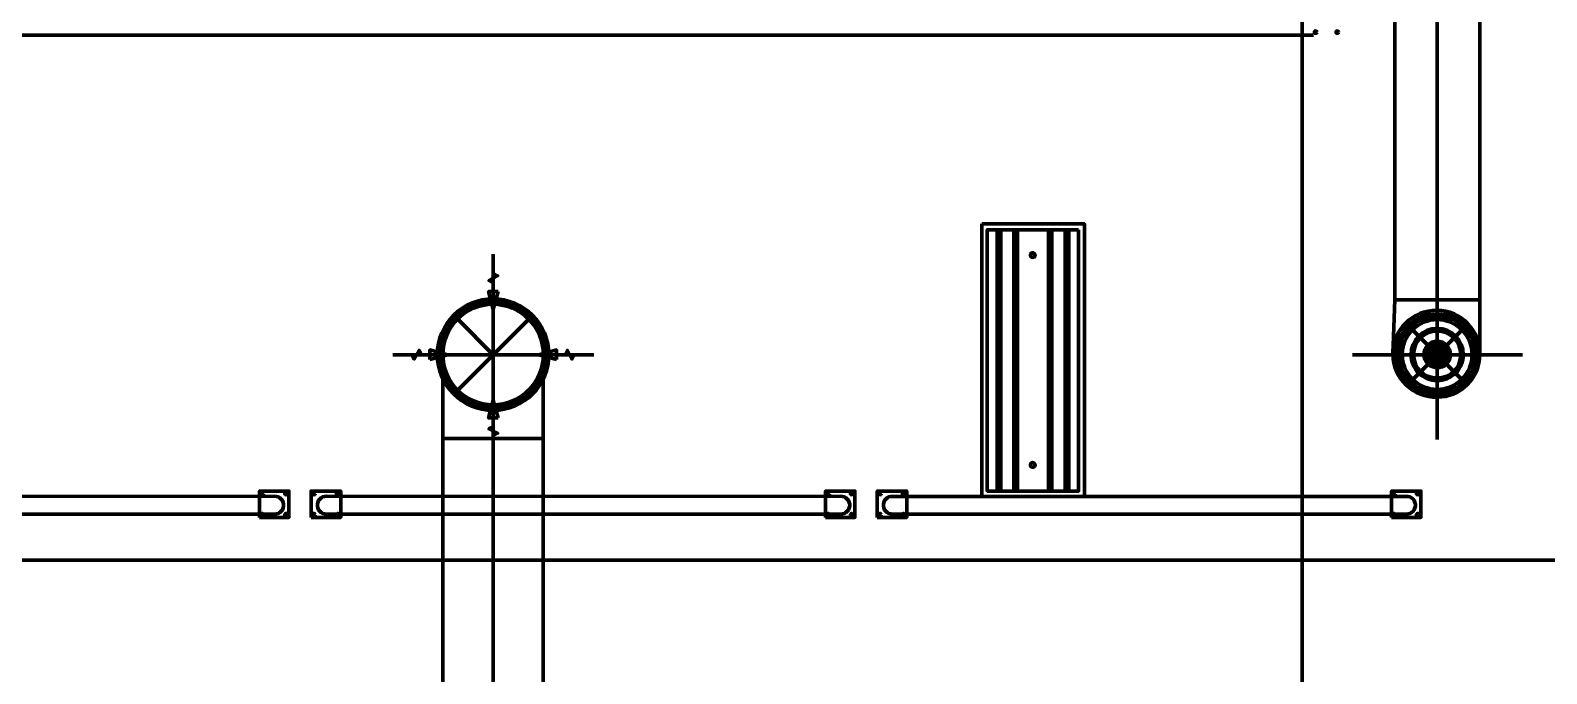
# Model space of a CAD drawing. Extents: x 0 to 1153, y 0 to 816.
# Drawn here: x 595.71 to 639.6, y 481.31 to 499.94 of the extents above; entities that cross this region are included whole.
import ezdxf

# ---------------------------------------------------------------- set-up
doc = ezdxf.new("R2010")
doc.units = 0
doc.header["$MEASUREMENT"] = 0
for name, color, linetype in [('Arch', 7, 'Continuous'), ('EQUIPMENTS', 7, 'Continuous'), ('Hatch', 7, 'Continuous'), ('HVAC', 7, 'Continuous')]:
    doc.layers.add(name, color=color, linetype=linetype)

msp = doc.modelspace()

# ---------------------------------------------------------------- linework, layer by layer
at = {"layer": 'Arch', "color": 11, "linetype": 'Continuous', "lineweight": 211}
msp.add_line((632.523, 361.77), (632.523, 717.391), dxfattribs=at)
for points in [[(110.871, 493.194), (117.03, 493.194), (123.19, 484.6), (917.988, 484.6)], [(609.113, 492.379), (609.113, 492.633), (608.986, 492.696), (609.24, 492.834), (609.113, 492.898), (609.113, 493.152)], [(607.282, 490.548), (607.028, 490.548), (606.965, 490.675), (606.827, 490.421), (606.764, 490.548), (606.51, 490.548)], [(610.944, 490.548), (611.198, 490.548), (611.262, 490.675), (611.389, 490.421), (611.452, 490.548), (611.717, 490.548)], [(609.113, 488.717), (609.113, 488.463), (608.986, 488.4), (609.24, 488.273), (609.113, 488.209), (609.113, 487.945)], [(587.904, 486.452), (602.837, 486.448), (602.89, 486.432), (602.938, 486.406), (602.979, 486.37), (603.013, 486.325), (603.036, 486.274), (603.047, 486.22), (603.047, 486.166), (603.036, 486.112), (603.013, 486.061), (602.979, 486.016), (602.938, 485.98), (602.89, 485.954), (602.837, 485.938), (602.805, 485.934), (587.907, 485.934)]]:
    msp.add_lwpolyline(points, dxfattribs=at)
for points in [[(609.251, 492.379), (609.113, 491.86), (608.976, 492.379)], [(607.282, 490.411), (607.801, 490.548), (607.282, 490.686)], [(610.944, 490.411), (610.425, 490.548), (610.944, 490.686)], [(609.251, 488.717), (609.113, 489.236), (608.976, 488.717)], [(602.35, 485.838), (602.35, 486.6), (603.197, 486.6), (603.197, 485.838)], [(602.781, 486.452), (602.837, 486.448)], [(603.843, 485.838), (603.843, 486.6), (604.7, 486.6), (604.7, 485.838)], [(604.29, 485.934), (604.234, 485.938), (604.182, 485.954), (604.134, 485.98), (604.092, 486.016), (604.059, 486.061), (604.036, 486.112), (604.024, 486.166), (604.024, 486.22), (604.036, 486.274), (604.059, 486.325), (604.092, 486.37), (604.134, 486.406), (604.182, 486.432), (604.234, 486.448), (604.287, 486.452), (619.22, 486.448), (619.273, 486.432), (619.321, 486.406), (619.362, 486.37), (619.396, 486.325), (619.419, 486.274), (619.43, 486.22), (619.43, 486.166), (619.419, 486.112), (619.396, 486.061), (619.362, 486.016), (619.321, 485.98), (619.273, 485.954), (619.178, 485.934)], [(618.733, 485.838), (618.733, 486.6), (619.58, 486.6), (619.58, 485.838)], [(619.164, 486.452), (619.22, 486.448)], [(620.226, 485.838), (620.226, 486.6), (621.083, 486.6), (621.083, 485.838)], [(620.673, 485.934), (620.617, 485.938), (620.565, 485.954), (620.517, 485.98), (620.475, 486.016), (620.442, 486.061), (620.419, 486.112), (620.407, 486.166), (620.407, 486.22), (620.419, 486.274), (620.442, 486.325), (620.475, 486.37), (620.517, 486.406), (620.565, 486.432), (620.617, 486.448), (635.593, 486.448), (635.645, 486.432), (635.693, 486.406), (635.735, 486.37), (635.768, 486.325), (635.791, 486.274), (635.803, 486.22), (635.803, 486.166), (635.791, 486.112), (635.768, 486.061), (635.735, 486.016), (635.693, 485.98), (635.645, 485.954), (635.593, 485.938), (635.561, 485.934)], [(635.116, 485.838), (635.116, 486.6), (635.963, 486.6), (635.963, 485.838)], [(635.537, 486.452), (635.593, 486.448)]]:
    msp.add_lwpolyline(points, close=True, dxfattribs=at)
for centre, radius in [((602.43, 486.532), 0.037), ((603.118, 486.532), 0.037), ((603.922, 486.532), 0.037), ((604.61, 486.532), 0.037), ((618.813, 486.532), 0.037), ((619.49, 486.532), 0.037), ((620.305, 486.532), 0.037), ((620.993, 486.532), 0.037), ((635.185, 486.532), 0.037), ((635.873, 486.532), 0.037), ((602.43, 485.918), 0.037), ((603.118, 485.918), 0.037), ((603.922, 485.918), 0.0371), ((604.61, 485.918), 0.037), ((618.813, 485.918), 0.037), ((619.49, 485.918), 0.0371), ((620.305, 485.918), 0.037), ((620.993, 485.918), 0.037), ((635.185, 485.918), 0.0371), ((635.873, 485.918), 0.037)]:
    msp.add_circle(centre, radius, dxfattribs=at)
at = {"layer": 'EQUIPMENTS', "color": 251, "linetype": 'Continuous', "lineweight": 211}
msp.add_line((632.852, 499.798), (113.961, 499.798), dxfattribs=at)
for centre in [(632.92, 499.888), (633.545, 499.888)]:
    msp.add_circle(centre, 0.037, dxfattribs=at)
at = {"layer": 'Hatch', "color": 5, "linetype": 'Continuous', "lineweight": 211}
for p, q in [((623.697, 494.168), (623.697, 486.6)), ((623.803, 494.168), (623.803, 486.6)), ((624.184, 494.168), (624.184, 486.6)), ((624.29, 494.168), (624.29, 486.6)), ((625.189, 494.168), (625.189, 486.6)), ((625.284, 494.168), (625.284, 486.6)), ((625.665, 494.168), (625.665, 486.6)), ((625.771, 494.168), (625.771, 486.6))]:
    msp.add_line(p, q, dxfattribs=at)
for points in [[(623.252, 494.337), (623.252, 486.442), (626.226, 486.442), (626.226, 494.337)], [(626.057, 494.168), (623.411, 494.168), (623.411, 486.6), (626.057, 486.6)], [(624.729, 493.501), (624.796, 493.449), (624.792, 493.405), (624.76, 493.371), (624.718, 493.364), (624.68, 493.383), (624.661, 493.421), (624.668, 493.464), (624.702, 493.495), (624.745, 493.499), (624.784, 493.473), (624.798, 493.432), (624.784, 493.391), (624.745, 493.365), (624.702, 493.369), (624.668, 493.4), (624.661, 493.443), (624.68, 493.481), (624.729, 493.501)], [(624.729, 487.426), (624.796, 487.374), (624.792, 487.33), (624.76, 487.296), (624.718, 487.289), (624.68, 487.309), (624.661, 487.346), (624.668, 487.389), (624.702, 487.421), (624.745, 487.424), (624.784, 487.398), (624.798, 487.357), (624.784, 487.317), (624.745, 487.29), (624.702, 487.294), (624.668, 487.326), (624.661, 487.368), (624.68, 487.406), (624.729, 487.426)]]:
    msp.add_lwpolyline(points, close=True, dxfattribs=at)
at = {"layer": 'HVAC', "color": 6, "linetype": 'Continuous', "lineweight": 211}
for p, q in [((609.113, 487.638), (609.113, 493.459)), ((636.439, 488.093), (636.439, 493.003)), ((610.14, 491.575), (608.087, 489.521)), ((635.571, 491.416), (637.307, 489.68)), ((637.307, 491.416), (635.571, 489.68)), ((606.203, 490.548), (612.024, 490.548)), ((633.984, 490.548), (638.905, 490.548))]:
    msp.add_line(p, q, dxfattribs=at)
for points in [[(636.439, 515.874), (637.667, 515.874), (635.212, 515.874), (636.439, 515.874), (637.667, 515.874), (635.212, 515.874), (636.439, 515.874), (637.667, 515.874), (635.212, 515.874), (636.439, 515.874), (637.667, 515.874), (637.667, 516.488), (637.667, 517.102), (637.667, 516.488), (637.667, 515.874), (635.212, 515.874), (636.439, 515.874), (636.439, 492.136)], [(636.323, 490.553), (636.335, 490.604), (636.368, 490.643), (636.416, 490.663), (636.469, 490.659), (636.513, 490.632), (636.539, 490.589), (636.544, 490.535), (636.524, 490.488), (636.477, 490.451), (636.425, 490.443), (636.368, 490.464), (636.335, 490.502), (636.323, 490.544), (636.329, 490.518), (636.368, 490.464), (636.425, 490.443), (636.477, 490.451), (636.533, 490.502), (636.545, 490.553), (636.533, 490.502), (636.5, 490.464), (636.452, 490.444), (636.399, 490.448), (636.355, 490.475), (636.329, 490.518), (636.324, 490.571), (636.344, 490.619), (636.391, 490.656), (636.443, 490.664), (636.5, 490.643), (636.533, 490.604), (636.545, 490.563), (636.539, 490.589), (636.5, 490.643), (636.443, 490.664), (636.391, 490.656), (636.335, 490.604), (636.323, 490.553), (636.335, 490.604), (636.368, 490.643), (636.416, 490.663), (636.469, 490.659), (636.513, 490.632), (636.539, 490.589), (636.544, 490.535), (636.524, 490.488), (636.485, 490.455), (636.434, 490.442), (636.383, 490.455), (636.344, 490.488), (636.324, 490.535), (636.329, 490.589), (636.355, 490.632), (636.399, 490.659), (636.452, 490.663), (636.5, 490.643), (636.533, 490.604), (636.545, 490.553), (636.533, 490.502), (636.5, 490.464), (636.452, 490.444), (636.399, 490.448), (636.355, 490.475), (636.323, 490.553)]]:
    msp.add_lwpolyline(points, close=True, dxfattribs=at)
for points in [[(635.148, 490.553, -0.414219), (636.434, 491.839, -0.414214), (637.667, 490.553, 0.414218), (636.434, 491.839, 0.41423), (635.148, 490.553, 0.414218), (636.434, 489.32, 0.414214), (637.667, 490.553, 0.414215), (636.434, 491.839, 0.41422), (635.148, 490.553, 0.414219), (636.434, 489.32, 0.414219), (637.667, 490.553, -0.414204), (636.434, 489.32, -0.414225), (635.148, 490.553, 0.414216), (636.434, 489.32, 0.414225), (637.667, 490.553, 0.414212), (636.434, 491.839, 0.414205), (635.148, 490.553), (635.212, 492.136), (635.212, 515.874)], [(637.667, 515.874), (637.667, 492.136), (637.667, 490.553, 0.414212), (636.434, 491.839, 0.414205), (635.148, 490.553, 0.414218), (636.434, 489.32, 0.414225), (637.667, 490.553), (637.667, 492.136), (637.667, 490.553, 0.414212), (636.434, 491.839, 0.414205), (635.148, 490.553), (635.212, 492.136), (635.148, 490.553, 0.414218), (636.434, 489.32, 0.414225), (637.667, 490.553, 0.414212), (636.434, 491.839, 0.414205), (635.148, 490.553, 0.414218), (636.434, 489.32, 0.414225), (637.667, 490.553)], [(610.563, 480.907), (610.563, 488.125), (607.653, 488.125), (610.563, 488.125), (607.653, 488.125), (610.563, 488.125), (607.653, 488.125), (610.563, 488.125), (607.653, 488.125), (610.563, 488.125), (610.563, 490.553, -0.414215), (609.108, 489.098, -0.414226), (607.653, 490.553, -0.414205), (609.108, 492.009, -0.414194), (610.563, 490.553, -0.414215), (609.108, 489.098, -0.414226), (607.653, 490.548), (607.653, 488.125), (607.653, 490.553, -0.414205), (609.108, 492.009, -0.414194), (610.563, 490.548), (610.563, 488.125), (610.563, 490.553, -0.414215), (609.108, 489.098, -0.414226), (607.653, 490.553, -0.414205), (609.108, 492.009, -0.414194), (610.563, 490.553, -0.414215), (609.108, 489.098, -0.414226), (607.631, 490.553, 0.414208), (609.108, 489.077, 0.41422), (610.584, 490.553, 0.414221), (609.108, 492.03, 0.41421), (607.631, 490.553, 0.414208), (609.108, 489.077, 0.41422), (610.584, 490.553, 0.414221), (609.108, 492.03, 0.41421), (607.653, 490.548), (607.653, 488.125), (607.653, 480.907)], [(610.563, 490.553, 0.414194), (609.108, 492.009, 0.414205), (607.653, 490.553)], [(636.434, 489.373, 0.414216), (637.614, 490.553, 0.414197), (636.434, 491.733, 0.41421), (635.254, 490.553, -0.414197), (636.434, 491.733, -0.414204), (637.54, 490.553, 0.414215), (636.434, 491.659, 0.414207), (635.254, 490.553, -0.414221), (636.434, 491.733, -0.414208), (637.54, 490.553, 0.414215), (636.434, 491.659, 0.414207), (635.328, 490.553, -0.414207), (636.434, 491.659, -0.414215), (637.54, 490.553, -0.414221), (636.434, 489.447, -0.414214), (635.328, 490.553, -0.414207), (636.434, 491.659, -0.414215), (637.54, 490.553, 0.414215), (636.434, 491.659, 0.414207), (635.254, 490.553, -0.414186), (636.434, 491.733, -0.414193), (637.54, 490.553, -0.414221), (636.434, 489.447, -0.414214), (635.254, 490.553, 0.414234), (636.434, 489.373, 0.41422), (637.614, 490.553, -0.414217), (636.434, 489.373, 0.414223), (637.614, 490.553, -0.414216), (636.434, 489.373, -0.414222), (635.254, 490.553, 0.414222), (636.434, 489.373, -0.414216), (635.254, 490.553, 0.414209), (636.434, 489.447, 0.414221), (637.614, 490.553, -0.41422), (636.434, 489.447, -0.414214), (635.254, 490.553, 0.414234), (636.434, 489.447, 0.414221), (637.54, 490.553, -0.414221), (636.434, 489.447, -0.414214), (635.328, 490.553, 0.414214), (636.434, 489.447, 0.414221), (637.614, 490.553, -0.41422), (636.434, 489.447, -0.414214), (635.254, 490.553, 0.414213), (636.434, 489.373, -0.414214), (635.328, 490.553, -0.414221), (636.434, 491.733, -0.414217), (637.614, 490.553, 0.414197), (636.434, 491.733, 0.414203), (635.254, 490.553, -0.414203), (636.434, 491.733)], [(636.434, 489.447, 0.414221), (637.561, 490.553, 0.414215), (636.434, 491.68, 0.414207), (635.328, 490.553, -0.414207), (636.434, 491.68, -0.414215), (637.54, 490.553, 0.414208), (636.434, 491.68)]]:
    msp.add_lwpolyline(points, format="xyb", dxfattribs=at)
for points in [[(609.108, 492.167, 0.41421), (607.494, 490.553, 0.414218), (609.108, 488.939, 0.414219), (610.722, 490.553, 0.414211), (609.108, 492.167, 0.41421), (607.494, 490.553, 0.414218), (609.108, 488.939, 0.414219), (610.722, 490.553, 0.414211)], [(609.108, 492.083, 0.414207), (607.579, 490.553, 0.414206), (609.108, 489.024, 0.414206), (610.637, 490.553, 0.414207)], [(636.434, 491.564, 0.414221), (635.423, 490.553, -0.414221), (636.434, 491.564, -0.414214), (637.445, 490.553, 0.414214)], [(636.434, 491.31, 0.414192), (635.677, 490.553, -0.414192), (636.434, 491.31, -0.414204), (637.191, 490.553, 0.414204)], [(636.434, 489.86, 0.414227), (637.127, 490.553, 0.414194), (636.434, 491.246, 0.414204), (635.741, 490.553, 0.414237), (636.434, 489.839, 0.414215), (637.149, 490.553, 0.414183), (636.434, 491.268, 0.414193), (635.72, 490.553, -0.414193), (636.434, 491.268, -0.414183), (637.138, 490.553, 0.414221), (636.434, 491.257, 0.414232), (635.751, 490.553, 0.414209), (636.434, 489.871, 0.414209), (637.117, 490.553, -0.414209), (636.434, 489.871, -0.414209), (635.72, 490.553, 0.414224), (636.434, 489.797, 0.414233), (637.19, 490.553, -0.414233), (636.434, 489.797, -0.414222), (635.677, 490.553, 0.414222), (636.434, 489.839, 0.414215), (637.138, 490.553, -0.414221), (636.434, 489.839, -0.414224), (635.73, 490.553, 0.414232)], [(636.434, 491.236, 0.414212), (635.752, 490.553, -0.414212), (636.434, 491.236, -0.414211), (637.117, 490.553, 0.414211)], [(636.434, 490.178), (636.373, 490.183), (636.315, 490.197), (636.261, 490.22), (636.19, 490.268), (636.131, 490.331), (636.088, 490.407), (636.069, 490.463), (636.06, 490.523), (636.06, 490.523), (636.069, 490.463), (636.088, 490.407), (636.131, 490.331), (636.19, 490.268), (636.261, 490.22), (636.315, 490.197), (636.373, 490.183), (636.434, 490.178), (636.373, 490.183), (636.315, 490.197), (636.261, 490.22), (636.19, 490.268), (636.131, 490.331), (636.088, 490.407), (636.069, 490.463), (636.06, 490.523), (636.06, 490.523), (636.069, 490.463), (636.088, 490.407), (636.131, 490.331), (636.19, 490.268), (636.261, 490.22), (636.315, 490.197), (636.373, 490.183), (636.434, 490.178, 0.414219), (636.81, 490.553, 0.414223), (636.434, 490.928, 0.414224), (636.06, 490.553, -0.414224), (636.434, 490.93, -0.414223), (636.81, 490.553, -0.414219), (636.434, 490.167, 0.41425), (636.82, 490.553, 0.414192), (636.434, 490.938, 0.41421), (636.048, 490.553, 0.414267)], [(636.725, 490.553), (636.717, 490.483), (636.693, 490.42), (636.655, 490.364), (636.587, 490.306), (636.526, 490.277), (636.458, 490.263), (636.387, 490.266), (636.321, 490.285), (636.262, 490.318), (636.199, 490.381), (636.166, 490.44), (636.147, 490.506), (636.144, 490.577), (636.158, 490.645), (636.187, 490.707), (636.228, 490.759), (636.281, 490.801), (636.342, 490.83), (636.41, 490.843), (636.41, 490.843), (636.342, 490.83), (636.281, 490.801), (636.213, 490.743), (636.175, 490.687), (636.151, 490.623), (636.143, 490.553), (636.151, 490.623), (636.175, 490.687), (636.213, 490.743), (636.281, 490.801), (636.342, 490.83), (636.41, 490.843), (636.41, 490.843), (636.342, 490.83), (636.281, 490.801), (636.213, 490.743), (636.175, 490.687), (636.151, 490.623), (636.143, 490.553), (636.158, 490.645), (636.187, 490.707), (636.228, 490.759), (636.281, 490.801), (636.342, 490.83), (636.41, 490.843), (636.41, 490.843), (636.342, 490.83), (636.281, 490.801), (636.228, 490.759), (636.187, 490.707), (636.158, 490.645), (636.133, 490.578), (636.148, 490.649), (636.178, 490.712), (636.221, 490.767), (636.275, 490.81), (636.339, 490.84), (636.409, 490.854), (636.409, 490.854), (636.339, 490.84), (636.275, 490.81), (636.221, 490.767), (636.178, 490.712), (636.148, 490.649), (636.133, 490.578), (636.147, 490.506), (636.166, 490.44), (636.199, 490.381), (636.262, 490.318), (636.321, 490.285), (636.387, 490.266), (636.458, 490.263), (636.526, 490.277), (636.587, 490.306), (636.655, 490.364), (636.693, 490.42), (636.717, 490.483), (636.746, 490.553), (636.742, 490.503), (636.722, 490.432), (636.686, 490.369), (636.637, 490.316), (636.578, 490.276), (636.509, 490.25), (636.434, 490.241), (636.509, 490.25), (636.578, 490.276), (636.637, 490.316), (636.686, 490.369), (636.722, 490.432), (636.742, 490.503), (636.725, 490.553), (636.717, 490.483), (636.693, 490.42), (636.655, 490.364), (636.587, 490.306), (636.526, 490.277), (636.458, 490.263), (636.387, 490.266), (636.321, 490.285), (636.262, 490.318), (636.199, 490.381), (636.166, 490.44), (636.147, 490.506), (636.144, 490.53), (636.166, 490.44), (636.199, 490.381), (636.262, 490.318), (636.321, 490.285), (636.387, 490.266), (636.458, 490.263), (636.526, 490.277), (636.587, 490.306), (636.655, 490.364), (636.693, 490.42), (636.717, 490.483), (636.725, 490.553), (636.717, 490.483), (636.693, 490.42), (636.655, 490.364), (636.587, 490.306), (636.526, 490.277), (636.458, 490.263), (636.387, 490.266), (636.321, 490.285), (636.262, 490.318), (636.199, 490.381), (636.166, 490.44), (636.147, 490.506), (636.144, 490.53), (636.166, 490.44), (636.199, 490.381), (636.262, 490.318), (636.321, 490.285), (636.387, 490.266), (636.458, 490.263), (636.526, 490.277), (636.587, 490.306), (636.655, 490.364), (636.693, 490.42), (636.717, 490.483), (636.746, 490.553), (636.725, 490.553, 0.41418), (636.434, 490.845, -0.41418), (636.745, 490.528), (636.737, 490.478), (636.711, 490.41), (636.671, 490.35), (636.618, 490.301), (636.556, 490.266), (636.485, 490.245), (636.409, 490.253), (636.339, 490.267), (636.275, 490.297), (636.221, 490.34), (636.178, 490.394), (636.148, 490.458), (636.133, 490.529), (636.156, 490.436), (636.191, 490.375), (636.238, 490.324), (636.295, 490.285), (636.362, 490.26), (636.434, 490.24, -0.414203), (636.122, 490.553, -0.414228), (636.434, 490.845, -0.41418), (636.745, 490.553, 0.414207), (636.434, 490.864, -0.414207), (636.735, 490.553, 0.414194), (636.434, 490.865, 0.414228), (636.121, 490.553, 0.414203), (636.434, 490.253, 0.414217)], [(636.228, 490.553), (636.238, 490.619), (636.267, 490.675), (636.312, 490.72), (636.369, 490.749), (636.434, 490.76), (636.499, 490.749), (636.556, 490.72), (636.609, 490.662), (636.634, 490.603), (636.64, 490.57), (636.609, 490.662), (636.556, 490.72), (636.499, 490.749), (636.434, 490.77), (636.486, 490.764), (636.548, 490.738), (636.599, 490.695), (636.634, 490.638), (636.65, 490.571), (636.63, 490.488), (636.601, 490.431), (636.543, 490.378), (636.484, 490.353), (636.417, 490.348), (636.354, 490.363), (636.3, 490.397), (636.251, 490.459), (636.23, 490.52), (636.228, 490.536), (636.251, 490.459), (636.3, 490.397), (636.354, 490.363), (636.417, 490.348), (636.484, 490.353), (636.543, 490.378), (636.601, 490.431), (636.63, 490.488), (636.651, 490.553), (636.645, 490.501), (636.627, 490.454), (636.587, 490.4), (636.534, 490.361), (636.469, 490.339), (636.416, 490.337), (636.365, 490.347), (636.306, 490.378), (636.25, 490.439), (636.223, 490.501), (636.217, 490.553), (636.223, 490.501), (636.25, 490.439), (636.306, 490.378), (636.365, 490.347), (636.416, 490.337), (636.469, 490.339), (636.534, 490.361), (636.587, 490.4), (636.627, 490.454), (636.648, 490.518), (636.65, 490.571), (636.634, 490.638), (636.599, 490.695), (636.548, 490.738), (636.486, 490.764), (636.434, 490.771, 0.414159)], [(636.434, 489.543, 0.414221), (637.445, 490.553, -0.414221), (636.434, 489.543, -0.414228), (635.423, 490.553, 0.414228)]]:
    msp.add_lwpolyline(points, format="xyb", close=True, dxfattribs=at)
for points in [[(636.439, 492.136), (635.212, 492.136), (637.667, 492.136), (636.439, 492.136), (635.212, 492.136), (637.667, 492.136), (636.439, 492.136), (635.212, 492.136), (637.667, 492.136), (635.212, 492.136), (637.667, 492.136), (636.439, 492.136), (636.439, 490.548)], [(608.087, 491.575), (609.113, 490.548), (609.113, 488.125), (609.113, 480.907), (609.113, 488.125)], [(609.113, 490.548), (609.113, 490.548), (609.113, 490.548)]]:
    msp.add_lwpolyline(points, dxfattribs=at)
for centre, radius in [((609.108, 490.553), 1.614), ((609.108, 490.553), 1.455), ((636.444, 490.552), 1.159)]:
    msp.add_circle(centre, radius, dxfattribs=at)
for p in [(609.113, 490.548), (636.439, 490.548), (636.439, 490.548), (636.439, 490.548), (636.439, 490.548), (636.439, 490.548), (636.439, 490.548)]:
    msp.add_point(p, dxfattribs=at)

doc.saveas('drawing.dxf')
